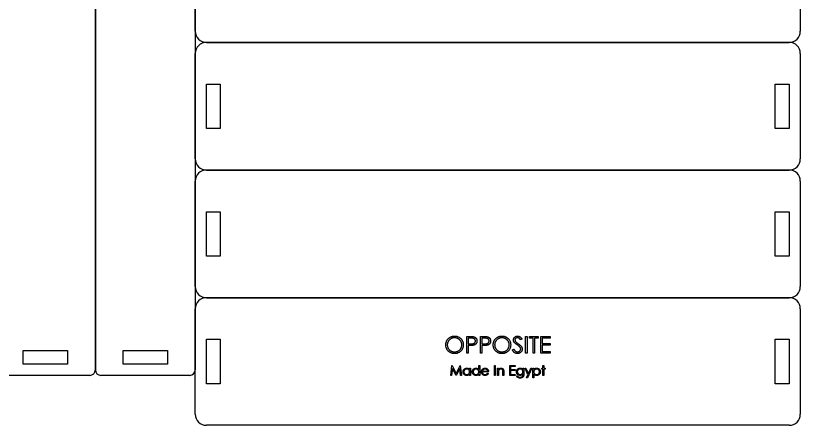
# Model space of a CAD drawing. Header units: millimetres. Extents: x 0 to 1198, y 2 to 800.
# Drawn here: x 1057 to 1198.4, y 4.2 to 78 of the extents above; entities that cross this region are included whole.
import ezdxf

# ---------------------------------------------------------------- set-up
doc = ezdxf.new("R2010")
doc.units = ezdxf.units.MM

# ---------------------------------------------------------------- blocks, each defined once
blk = doc.blocks.new('3- Hold Sides')
at = {"color": 179, "linetype": 'Continuous', "lineweight": 25}
for p, q in [((2, 23), (107, 23)), ((0, 2), (0, 21)), ((109, 21), (109, 2)), ((2, 15.5), (4.5, 15.5)), ((2, 7.5), (2, 15.5)), ((4.5, 15.5), (4.5, 7.5)), ((104.5, 15.5), (107, 15.5)), ((104.5, 7.5), (104.5, 15.5)), ((107, 15.5), (107, 7.5)), ((4.5, 7.5), (2, 7.5)), ((107, 7.5), (104.5, 7.5)), ((107, 0), (2, 0))]:
    blk.add_line(p, q, dxfattribs=at)
for centre, start, end in [((2, 21), 90, 180), ((107, 21), 0, 90), ((2, 2), 180, 270), ((107, 2), 270, 0)]:
    blk.add_arc(centre, 2, start, end, dxfattribs=at)
blk = doc.blocks.new('5- Up')
at = {"color": 179, "linetype": 'Continuous', "lineweight": 25}
for p, q in [((0, 1), (0, 17)), ((1, 18), (128, 18)), ((129, 17), (129, 1)), ((2, 13), (4.5, 13)), ((2, 5), (2, 13)), ((4.5, 13), (4.5, 5)), ((124.5, 13), (127, 13)), ((124.5, 5), (124.5, 13)), ((127, 13), (127, 5)), ((4.5, 5), (2, 5)), ((127, 5), (124.5, 5)), ((128, 0), (1, 0))]:
    blk.add_line(p, q, dxfattribs=at)
for centre, start, end in [((1, 17), 90, 180), ((128, 17), 0, 90), ((1, 1), 180, 270), ((128, 1), 270, 0)]:
    blk.add_arc(centre, 1, start, end, dxfattribs=at)
blk = doc.blocks.new('40- Side-53-2')
at = {"color": 179, "linetype": 'Continuous', "lineweight": 25}
for p, q in [((2, 23), (107, 23)), ((0, 2), (0, 21)), ((109, 21), (109, 2)), ((48.9, 16), (49.49, 16)), ((48.9, 13), (48.9, 16)), ((49.72, 15.69), (49.17, 15.69)), ((49.17, 15.69), (49.17, 14.69)), ((51.37, 16), (51.95, 16)), ((51.37, 13), (51.37, 16)), ((52.18, 15.69), (51.63, 15.69)), ((51.63, 15.69), (51.63, 14.69)), ((58.87, 15.57), (58.62, 15.38)), ((59.52, 16), (59.79, 16)), ((59.52, 13), (59.52, 16)), ((59.79, 16), (59.79, 13)), ((60.21, 16), (61.79, 16)), ((60.21, 15.69), (60.21, 16)), ((60.87, 15.69), (60.21, 15.69)), ((60.87, 13), (60.87, 15.69)), ((61.13, 15.69), (61.13, 13)), ((61.79, 15.69), (61.13, 15.69)), ((61.79, 16), (61.79, 15.69)), ((62.25, 16), (63.94, 16)), ((62.25, 13), (62.25, 16)), ((62.52, 15.69), (62.52, 14.77)), ((63.94, 15.69), (62.52, 15.69)), ((63.94, 16), (63.94, 15.69)), ((2, 15.5), (4.5, 15.5)), ((2, 7.5), (2, 15.5)), ((4.5, 15.5), (4.5, 7.5)), ((49.17, 14.69), (49.7, 14.69)), ((49.17, 14.38), (49.17, 13)), ((49.39, 14.38), (49.17, 14.38)), ((51.63, 14.69), (52.16, 14.69)), ((51.63, 14.38), (51.63, 13)), ((51.85, 14.38), (51.63, 14.38)), ((62.52, 14.77), (63.94, 14.77)), ((62.52, 14.46), (62.52, 13.31)), ((63.94, 14.46), (62.52, 14.46)), ((63.94, 14.77), (63.94, 14.46)), ((104.5, 15.5), (107, 15.5)), ((104.5, 7.5), (104.5, 15.5)), ((107, 15.5), (107, 7.5)), ((49.17, 13), (48.9, 13)), ((51.63, 13), (51.37, 13)), ((57.13, 13.58), (57.39, 13.73)), ((59.79, 13), (59.52, 13)), ((61.13, 13), (60.87, 13)), ((63.94, 13), (62.25, 13)), ((62.52, 13.31), (63.94, 13.31)), ((63.94, 13.31), (63.94, 13)), ((46.02, 9), (46.25, 10.75)), ((46.34, 10.26), (46.18, 9)), ((46.25, 10.75), (46.27, 10.75)), ((46.27, 10.75), (47, 9.31)), ((46.98, 9), (46.34, 10.26)), ((47, 9.31), (47.72, 10.75)), ((47.65, 10.26), (47.01, 9)), ((47.81, 9), (47.65, 10.26)), ((47.72, 10.75), (47.74, 10.75)), ((47.74, 10.75), (47.97, 9)), ((49.43, 10.28), (49.59, 10.28)), ((49.43, 10.04), (49.43, 10.28)), ((49.59, 10.28), (49.59, 9)), ((51.09, 10.79), (51.25, 10.79)), ((51.09, 10.03), (51.09, 10.79)), ((51.25, 10.79), (51.25, 9)), ((53.89, 10.75), (54.05, 10.75)), ((53.89, 9), (53.89, 10.75)), ((54.05, 10.75), (54.05, 9)), ((54.46, 10.28), (54.61, 10.28)), ((54.46, 9), (54.46, 10.28)), ((54.61, 10.28), (54.61, 10.05)), ((56.65, 10.75), (57.64, 10.75)), ((56.65, 9), (56.65, 10.75)), ((56.81, 10.57), (56.81, 10.03)), ((57.64, 10.57), (56.81, 10.57)), ((56.81, 10.03), (57.64, 10.03)), ((57.64, 10.75), (57.64, 10.57)), ((57.64, 10.03), (57.64, 9.85)), ((59.03, 10.28), (59.19, 10.28)), ((59.03, 10.06), (59.03, 10.28)), ((59.19, 10.28), (59.19, 9.26)), ((59.41, 10.28), (59.58, 10.28)), ((59.93, 9.11), (59.41, 10.28)), ((59.58, 10.28), (60.02, 9.3)), ((60.62, 10.28), (59.84, 8.53)), ((60.02, 9.3), (60.46, 10.28)), ((60.46, 10.28), (60.62, 10.28)), ((60.83, 10.28), (60.98, 10.28)), ((60.83, 8.53), (60.83, 10.28)), ((60.98, 10.28), (60.98, 10.04)), ((62.42, 10.12), (62.42, 10.28)), ((62.42, 10.28), (62.64, 10.28)), ((62.64, 10.12), (62.42, 10.12)), ((62.64, 10.79), (62.8, 10.79)), ((62.64, 10.28), (62.64, 10.79)), ((62.64, 9), (62.64, 10.12)), ((62.8, 10.79), (62.8, 10.28)), ((62.8, 10.28), (63.03, 10.28)), ((62.8, 10.12), (62.8, 9)), ((63.03, 10.12), (62.8, 10.12)), ((63.03, 10.28), (63.03, 10.12)), ((46.18, 9), (46.02, 9)), ((47.01, 9), (46.98, 9)), ((47.97, 9), (47.81, 9)), ((49.43, 9), (49.43, 9.22)), ((49.59, 9), (49.43, 9)), ((51.09, 9), (51.09, 9.22)), ((51.25, 9), (51.09, 9)), ((52.86, 9.61), (51.72, 9.61)), ((51.73, 9.76), (52.71, 9.76)), ((52.66, 9.4), (52.79, 9.33)), ((54.05, 9), (53.89, 9)), ((54.61, 9), (54.46, 9)), ((54.61, 9.46), (54.61, 9)), ((55.42, 9), (55.42, 9.6)), ((55.58, 9), (55.42, 9)), ((55.58, 9.65), (55.58, 9)), ((57.64, 9), (56.65, 9)), ((56.81, 9.85), (56.81, 9.18)), ((57.64, 9.85), (56.81, 9.85)), ((56.81, 9.18), (57.64, 9.18)), ((57.64, 9.18), (57.64, 9)), ((57.89, 8.91), (58.04, 8.91)), ((59.03, 9.18), (59.03, 9.25)), ((59.67, 8.53), (59.93, 9.11)), ((59.84, 8.53), (59.67, 8.53)), ((60.98, 8.53), (60.83, 8.53)), ((60.98, 9.23), (60.98, 8.53)), ((62.8, 9), (62.64, 9)), ((4.5, 7.5), (2, 7.5)), ((107, 7.5), (104.5, 7.5)), ((107, 0), (2, 0))]:
    blk.add_line(p, q, dxfattribs=at)
for centre, start, end in [((2, 21), 90, 180), ((107, 21), 0, 90), ((2, 2), 180, 270), ((107, 2), 270, 0)]:
    blk.add_arc(centre, 2, start, end, dxfattribs=at)
for points, knots in [([(45.13, 14.49), (45.14, 14.52), (45.14, 14.59), (45.15, 14.7), (45.16, 14.8), (45.19, 14.9), (45.22, 15), (45.25, 15.1), (45.29, 15.2), (45.34, 15.29), (45.4, 15.38), (45.46, 15.46), (45.52, 15.54), (45.59, 15.62), (45.66, 15.69), (45.74, 15.75), (45.82, 15.81), (45.91, 15.87), (46, 15.92), (46.1, 15.96), (46.19, 16), (46.29, 16.03), (46.39, 16.05), (46.49, 16.06), (46.59, 16.08), (46.66, 16.08), (46.69, 16.08)], [0, 0, 0, 0, 0.043209, 0.085873, 0.12812, 0.170152, 0.211918, 0.253753, 0.296006, 0.338443, 0.381015, 0.42282, 0.464089, 0.505126, 0.545975, 0.586985, 0.628339, 0.670084, 0.711992, 0.753039, 0.794049, 0.834886, 0.875498, 0.916547, 0.958004, 1, 1, 1, 1]), ([(46.71, 15.77), (46.68, 15.77), (46.62, 15.77), (46.54, 15.76), (46.45, 15.75), (46.37, 15.73), (46.29, 15.7), (46.21, 15.67), (46.13, 15.64), (46.06, 15.6), (45.98, 15.55), (45.91, 15.51), (45.84, 15.45), (45.78, 15.4), (45.72, 15.34), (45.67, 15.27), (45.62, 15.21), (45.58, 15.14), (45.54, 15.06), (45.5, 14.99), (45.47, 14.91), (45.45, 14.83), (45.43, 14.75), (45.41, 14.66), (45.4, 14.58), (45.4, 14.52), (45.4, 14.49)], [0, 0, 0, 0, 0.042023, 0.083645, 0.124984, 0.166247, 0.207702, 0.249631, 0.291742, 0.334743, 0.37746, 0.419556, 0.461044, 0.502096, 0.542891, 0.583801, 0.624864, 0.666225, 0.707399, 0.748557, 0.789655, 0.83074, 0.87207, 0.913993, 0.956498, 1, 1, 1, 1]), ([(46.69, 16.08), (46.75, 16.08), (46.86, 16.07), (47.02, 16.05), (47.17, 16.02), (47.32, 15.97), (47.46, 15.9), (47.59, 15.82), (47.71, 15.73), (47.83, 15.62), (47.94, 15.51), (48.03, 15.38), (48.11, 15.25), (48.18, 15.11), (48.23, 14.97), (48.26, 14.82), (48.28, 14.66), (48.29, 14.56), (48.29, 14.5)], [0, 0, 0, 0, 0.06657, 0.130749, 0.193413, 0.254989, 0.316114, 0.377262, 0.439401, 0.502971, 0.566525, 0.628231, 0.689091, 0.749345, 0.81017, 0.87161, 0.934869, 1, 1, 1, 1]), ([(48.02, 14.5), (48.02, 14.53), (48.02, 14.59), (48.01, 14.67), (48, 14.76), (47.98, 14.84), (47.95, 14.92), (47.92, 14.99), (47.89, 15.07), (47.85, 15.14), (47.8, 15.21), (47.75, 15.28), (47.7, 15.34), (47.64, 15.4), (47.58, 15.45), (47.51, 15.51), (47.44, 15.55), (47.37, 15.6), (47.29, 15.64), (47.21, 15.67), (47.13, 15.7), (47.05, 15.73), (46.96, 15.75), (46.88, 15.76), (46.79, 15.77), (46.73, 15.77), (46.71, 15.77)], [0, 0, 0, 0, 0.042915, 0.08513, 0.126473, 0.167453, 0.207976, 0.248249, 0.28875, 0.32967, 0.370537, 0.411129, 0.451819, 0.492406, 0.533486, 0.575263, 0.617441, 0.660672, 0.70394, 0.746868, 0.789079, 0.831104, 0.873238, 0.915166, 0.957381, 1, 1, 1, 1]), ([(49.49, 16), (49.53, 16), (49.61, 16), (49.72, 16), (49.82, 15.99), (49.91, 15.99), (49.99, 15.98), (50.06, 15.98), (50.12, 15.97), (50.16, 15.96), (50.18, 15.95)], [0, 0, 0, 0, 0.176956, 0.339055, 0.486318, 0.618781, 0.735619, 0.838742, 0.926457, 1, 1, 1, 1]), ([(50.48, 15.19), (50.48, 15.22), (50.48, 15.27), (50.46, 15.34), (50.43, 15.4), (50.4, 15.47), (50.35, 15.52), (50.3, 15.57), (50.24, 15.61), (50.18, 15.64), (50.13, 15.65), (50.09, 15.66), (50.04, 15.67), (49.99, 15.68), (49.93, 15.69), (49.87, 15.69), (49.8, 15.69), (49.75, 15.69), (49.72, 15.69)], [0, 0, 0, 0, 0.070044, 0.139238, 0.208197, 0.279173, 0.349987, 0.418354, 0.48761, 0.557411, 0.59533, 0.637964, 0.685913, 0.738185, 0.796103, 0.858517, 0.926658, 1, 1, 1, 1]), ([(50.18, 15.95), (50.2, 15.95), (50.24, 15.94), (50.3, 15.92), (50.35, 15.89), (50.41, 15.86), (50.46, 15.82), (50.5, 15.78), (50.55, 15.74), (50.59, 15.69), (50.63, 15.64), (50.66, 15.59), (50.69, 15.53), (50.71, 15.47), (50.73, 15.41), (50.74, 15.34), (50.75, 15.27), (50.75, 15.22), (50.75, 15.2)], [0, 0, 0, 0, 0.062481, 0.12349, 0.183411, 0.243153, 0.302127, 0.36171, 0.421842, 0.482932, 0.544552, 0.605681, 0.66768, 0.729984, 0.794551, 0.860346, 0.928907, 1, 1, 1, 1]), ([(51.95, 16), (51.99, 16), (52.07, 16), (52.18, 16), (52.28, 15.99), (52.37, 15.99), (52.45, 15.98), (52.52, 15.98), (52.58, 15.97), (52.62, 15.96), (52.64, 15.95)], [0, 0, 0, 0, 0.176956, 0.339055, 0.486318, 0.618781, 0.735619, 0.838742, 0.926457, 1, 1, 1, 1]), ([(52.94, 15.19), (52.94, 15.22), (52.94, 15.27), (52.92, 15.34), (52.9, 15.4), (52.86, 15.47), (52.81, 15.52), (52.76, 15.57), (52.7, 15.61), (52.65, 15.64), (52.6, 15.65), (52.55, 15.66), (52.51, 15.67), (52.45, 15.68), (52.39, 15.69), (52.33, 15.69), (52.26, 15.69), (52.21, 15.69), (52.18, 15.69)], [0, 0, 0, 0, 0.070044, 0.139238, 0.208197, 0.279173, 0.349987, 0.418354, 0.48761, 0.557411, 0.59533, 0.637964, 0.685913, 0.738185, 0.796103, 0.858517, 0.926658, 1, 1, 1, 1]), ([(52.64, 15.95), (52.66, 15.95), (52.7, 15.94), (52.76, 15.92), (52.81, 15.89), (52.87, 15.86), (52.92, 15.82), (52.97, 15.78), (53.01, 15.74), (53.05, 15.69), (53.09, 15.64), (53.12, 15.59), (53.15, 15.53), (53.17, 15.47), (53.19, 15.41), (53.2, 15.34), (53.21, 15.27), (53.21, 15.22), (53.21, 15.2)], [0, 0, 0, 0, 0.062481, 0.12349, 0.183411, 0.243153, 0.302127, 0.36171, 0.421842, 0.482932, 0.544552, 0.605681, 0.66768, 0.729984, 0.794551, 0.860346, 0.928907, 1, 1, 1, 1]), ([(53.67, 14.49), (53.67, 14.52), (53.67, 14.59), (53.69, 14.7), (53.7, 14.8), (53.72, 14.9), (53.75, 15), (53.79, 15.1), (53.83, 15.2), (53.88, 15.29), (53.93, 15.38), (53.99, 15.46), (54.06, 15.54), (54.13, 15.62), (54.2, 15.69), (54.28, 15.75), (54.36, 15.81), (54.45, 15.87), (54.54, 15.92), (54.63, 15.96), (54.73, 16), (54.83, 16.03), (54.92, 16.05), (55.02, 16.06), (55.13, 16.08), (55.2, 16.08), (55.23, 16.08)], [0, 0, 0, 0, 0.043209, 0.085873, 0.12812, 0.170152, 0.211918, 0.253753, 0.296006, 0.338443, 0.381015, 0.42282, 0.464089, 0.505126, 0.545975, 0.586985, 0.628339, 0.670084, 0.711992, 0.753039, 0.794049, 0.834886, 0.875498, 0.916547, 0.958004, 1, 1, 1, 1]), ([(55.24, 15.77), (55.22, 15.77), (55.16, 15.77), (55.07, 15.76), (54.99, 15.75), (54.91, 15.73), (54.83, 15.7), (54.75, 15.67), (54.67, 15.64), (54.59, 15.6), (54.52, 15.55), (54.45, 15.51), (54.38, 15.45), (54.32, 15.4), (54.26, 15.34), (54.21, 15.27), (54.16, 15.21), (54.11, 15.14), (54.07, 15.06), (54.04, 14.99), (54.01, 14.91), (53.98, 14.83), (53.97, 14.75), (53.95, 14.66), (53.94, 14.58), (53.94, 14.52), (53.94, 14.49)], [0, 0, 0, 0, 0.042023, 0.083645, 0.124984, 0.166247, 0.207702, 0.249631, 0.291742, 0.334743, 0.37746, 0.419556, 0.461044, 0.502096, 0.542891, 0.583801, 0.624864, 0.666225, 0.707399, 0.748557, 0.789655, 0.83074, 0.87207, 0.913993, 0.956498, 1, 1, 1, 1]), ([(55.23, 16.08), (55.29, 16.08), (55.4, 16.07), (55.56, 16.05), (55.71, 16.02), (55.86, 15.97), (56, 15.9), (56.13, 15.82), (56.25, 15.73), (56.37, 15.62), (56.48, 15.51), (56.57, 15.38), (56.65, 15.25), (56.71, 15.11), (56.77, 14.97), (56.8, 14.82), (56.82, 14.66), (56.83, 14.56), (56.83, 14.5)], [0, 0, 0, 0, 0.06657, 0.130749, 0.193413, 0.254989, 0.316114, 0.377262, 0.439401, 0.502971, 0.566525, 0.628231, 0.689091, 0.749345, 0.81017, 0.87161, 0.934869, 1, 1, 1, 1]), ([(56.56, 14.5), (56.56, 14.53), (56.56, 14.59), (56.55, 14.67), (56.53, 14.76), (56.52, 14.84), (56.49, 14.92), (56.46, 14.99), (56.43, 15.07), (56.39, 15.14), (56.34, 15.21), (56.29, 15.28), (56.24, 15.34), (56.18, 15.4), (56.12, 15.45), (56.05, 15.51), (55.98, 15.55), (55.9, 15.6), (55.83, 15.64), (55.75, 15.67), (55.67, 15.7), (55.58, 15.73), (55.5, 15.75), (55.42, 15.76), (55.33, 15.77), (55.27, 15.77), (55.24, 15.77)], [0, 0, 0, 0, 0.042915, 0.08513, 0.126473, 0.167453, 0.207976, 0.248249, 0.28875, 0.32967, 0.370537, 0.411129, 0.451819, 0.492406, 0.533486, 0.575263, 0.617441, 0.660672, 0.70394, 0.746868, 0.789079, 0.831104, 0.873238, 0.915166, 0.957381, 1, 1, 1, 1]), ([(57.33, 15.38), (57.33, 15.41), (57.33, 15.47), (57.35, 15.56), (57.38, 15.65), (57.42, 15.73), (57.47, 15.81), (57.54, 15.88), (57.61, 15.94), (57.69, 15.99), (57.78, 16.03), (57.87, 16.06), (57.97, 16.07), (58.03, 16.08), (58.07, 16.08)], [0, 0, 0, 0, 0.0837854, 0.1657799, 0.24628, 0.3274609, 0.408797, 0.4897152, 0.571376, 0.6555233, 0.7410195, 0.8265468, 0.9119889, 1, 1, 1, 1]), ([(58.04, 15.77), (58.01, 15.77), (57.95, 15.77), (57.86, 15.74), (57.78, 15.71), (57.72, 15.66), (57.66, 15.6), (57.62, 15.54), (57.6, 15.47), (57.6, 15.42), (57.6, 15.39)], [0, 0, 0, 0, 0.143073, 0.275903, 0.402371, 0.528414, 0.650356, 0.765895, 0.880774, 1, 1, 1, 1]), ([(58.62, 15.38), (58.61, 15.4), (58.58, 15.44), (58.54, 15.49), (58.5, 15.54), (58.46, 15.58), (58.42, 15.61), (58.38, 15.65), (58.35, 15.67), (58.3, 15.7), (58.25, 15.73), (58.18, 15.75), (58.11, 15.77), (58.06, 15.77), (58.04, 15.77)], [0, 0, 0, 0, 0.098469, 0.189629, 0.274184, 0.352183, 0.423199, 0.488551, 0.548473, 0.60144, 0.701198, 0.799592, 0.898545, 1, 1, 1, 1]), ([(58.07, 16.08), (58.1, 16.08), (58.17, 16.07), (58.28, 16.05), (58.37, 16.02), (58.45, 15.98), (58.52, 15.94), (58.57, 15.9), (58.61, 15.86), (58.66, 15.81), (58.71, 15.76), (58.76, 15.7), (58.82, 15.64), (58.85, 15.59), (58.87, 15.57)], [0, 0, 0, 0, 0.107233, 0.213252, 0.31883, 0.426794, 0.483646, 0.543604, 0.608308, 0.677127, 0.750686, 0.828713, 0.91219, 1, 1, 1, 1]), ([(46.72, 12.92), (46.66, 12.92), (46.55, 12.93), (46.4, 12.95), (46.25, 12.98), (46.1, 13.03), (45.96, 13.1), (45.83, 13.18), (45.71, 13.27), (45.59, 13.38), (45.48, 13.49), (45.39, 13.62), (45.31, 13.75), (45.25, 13.88), (45.2, 14.03), (45.16, 14.17), (45.14, 14.33), (45.14, 14.43), (45.13, 14.49)], [0, 0, 0, 0, 0.065819, 0.129747, 0.192072, 0.253459, 0.31457, 0.37628, 0.439026, 0.503267, 0.567493, 0.629705, 0.691, 0.751452, 0.812004, 0.87315, 0.935635, 1, 1, 1, 1]), ([(45.4, 14.49), (45.4, 14.44), (45.41, 14.36), (45.43, 14.23), (45.45, 14.11), (45.5, 14), (45.55, 13.89), (45.62, 13.79), (45.7, 13.69), (45.78, 13.59), (45.88, 13.51), (45.98, 13.43), (46.09, 13.37), (46.21, 13.32), (46.32, 13.28), (46.45, 13.25), (46.57, 13.23), (46.66, 13.23), (46.71, 13.23)], [0, 0, 0, 0, 0.064504, 0.126899, 0.187747, 0.24815, 0.308586, 0.369583, 0.431827, 0.49618, 0.560668, 0.623504, 0.68526, 0.746537, 0.808327, 0.870486, 0.934317, 1, 1, 1, 1]), ([(46.71, 13.23), (46.74, 13.23), (46.79, 13.23), (46.88, 13.24), (46.97, 13.25), (47.05, 13.27), (47.13, 13.3), (47.22, 13.32), (47.29, 13.36), (47.37, 13.4), (47.45, 13.44), (47.52, 13.49), (47.58, 13.54), (47.64, 13.6), (47.7, 13.65), (47.76, 13.72), (47.8, 13.78), (47.85, 13.86), (47.89, 13.93), (47.92, 14), (47.95, 14.08), (47.98, 14.16), (48, 14.24), (48.01, 14.33), (48.02, 14.41), (48.02, 14.47), (48.02, 14.5)], [0, 0, 0, 0, 0.043633, 0.086538, 0.129177, 0.171436, 0.213416, 0.255266, 0.297369, 0.339941, 0.382347, 0.423953, 0.464871, 0.505572, 0.546003, 0.586568, 0.627065, 0.668271, 0.709549, 0.750428, 0.791096, 0.832027, 0.873136, 0.914611, 0.956956, 1, 1, 1, 1]), ([(48.29, 14.5), (48.29, 14.45), (48.28, 14.34), (48.26, 14.18), (48.23, 14.03), (48.18, 13.89), (48.11, 13.75), (48.03, 13.62), (47.94, 13.5), (47.83, 13.38), (47.72, 13.27), (47.59, 13.18), (47.46, 13.1), (47.32, 13.04), (47.18, 12.98), (47.03, 12.95), (46.88, 12.93), (46.77, 12.92), (46.72, 12.92)], [0, 0, 0, 0, 0.065227, 0.128569, 0.19032, 0.251378, 0.312388, 0.373789, 0.436431, 0.500567, 0.564687, 0.627136, 0.688455, 0.749246, 0.810155, 0.871671, 0.934773, 1, 1, 1, 1]), ([(50.15, 14.43), (50.13, 14.43), (50.09, 14.42), (50.02, 14.41), (49.94, 14.4), (49.85, 14.4), (49.75, 14.39), (49.64, 14.39), (49.52, 14.38), (49.43, 14.38), (49.39, 14.38)], [0, 0, 0, 0, 0.0751731, 0.1647463, 0.2680169, 0.3859119, 0.5177895, 0.663691, 0.8244132, 1, 1, 1, 1]), ([(49.7, 14.69), (49.72, 14.69), (49.77, 14.69), (49.84, 14.69), (49.91, 14.69), (49.97, 14.7), (50.03, 14.71), (50.08, 14.72), (50.12, 14.73), (50.18, 14.74), (50.23, 14.77), (50.3, 14.81), (50.35, 14.86), (50.4, 14.92), (50.43, 14.98), (50.46, 15.05), (50.48, 15.12), (50.48, 15.17), (50.48, 15.19)], [0, 0, 0, 0, 0.072538, 0.140034, 0.202496, 0.260575, 0.313228, 0.361583, 0.404878, 0.444127, 0.5164, 0.586507, 0.655085, 0.724384, 0.793974, 0.861638, 0.930111, 1, 1, 1, 1]), ([(50.75, 15.2), (50.75, 15.17), (50.75, 15.12), (50.74, 15.05), (50.73, 14.98), (50.71, 14.92), (50.69, 14.86), (50.66, 14.8), (50.63, 14.75), (50.59, 14.7), (50.55, 14.65), (50.5, 14.61), (50.45, 14.57), (50.4, 14.53), (50.34, 14.5), (50.28, 14.47), (50.22, 14.45), (50.17, 14.44), (50.15, 14.43)], [0, 0, 0, 0, 0.070119, 0.137192, 0.202016, 0.264631, 0.326117, 0.38601, 0.445812, 0.505298, 0.564633, 0.624283, 0.683902, 0.743953, 0.805388, 0.868388, 0.933084, 1, 1, 1, 1]), ([(52.61, 14.43), (52.59, 14.43), (52.55, 14.42), (52.49, 14.41), (52.41, 14.4), (52.32, 14.4), (52.22, 14.39), (52.1, 14.39), (51.98, 14.38), (51.89, 14.38), (51.85, 14.38)], [0, 0, 0, 0, 0.075173, 0.164746, 0.268017, 0.385912, 0.517789, 0.663691, 0.824413, 1, 1, 1, 1]), ([(52.16, 14.69), (52.19, 14.69), (52.24, 14.69), (52.31, 14.69), (52.37, 14.69), (52.43, 14.7), (52.49, 14.71), (52.54, 14.72), (52.58, 14.73), (52.64, 14.74), (52.7, 14.77), (52.76, 14.81), (52.81, 14.86), (52.86, 14.92), (52.9, 14.98), (52.92, 15.05), (52.94, 15.12), (52.94, 15.17), (52.94, 15.19)], [0, 0, 0, 0, 0.072538, 0.140034, 0.202496, 0.260575, 0.313228, 0.361583, 0.404878, 0.444127, 0.5164, 0.586507, 0.655085, 0.724384, 0.793974, 0.861638, 0.930111, 1, 1, 1, 1]), ([(53.21, 15.2), (53.21, 15.17), (53.21, 15.12), (53.2, 15.05), (53.19, 14.98), (53.17, 14.92), (53.15, 14.86), (53.12, 14.8), (53.09, 14.75), (53.05, 14.7), (53.01, 14.65), (52.97, 14.61), (52.92, 14.57), (52.86, 14.53), (52.81, 14.5), (52.74, 14.47), (52.68, 14.45), (52.64, 14.44), (52.61, 14.43)], [0, 0, 0, 0, 0.070119, 0.137192, 0.202016, 0.264631, 0.326117, 0.38601, 0.445812, 0.505298, 0.564633, 0.624283, 0.683902, 0.743953, 0.805388, 0.868388, 0.933084, 1, 1, 1, 1]), ([(55.25, 12.92), (55.2, 12.92), (55.09, 12.93), (54.94, 12.95), (54.78, 12.98), (54.64, 13.03), (54.5, 13.1), (54.37, 13.18), (54.25, 13.27), (54.13, 13.38), (54.02, 13.49), (53.93, 13.62), (53.85, 13.75), (53.79, 13.88), (53.73, 14.03), (53.7, 14.17), (53.68, 14.33), (53.67, 14.43), (53.67, 14.49)], [0, 0, 0, 0, 0.065819, 0.129747, 0.192072, 0.253459, 0.31457, 0.37628, 0.439026, 0.503267, 0.567493, 0.629705, 0.691, 0.751452, 0.812004, 0.87315, 0.935635, 1, 1, 1, 1]), ([(53.94, 14.49), (53.94, 14.44), (53.95, 14.36), (53.96, 14.23), (53.99, 14.11), (54.04, 14), (54.09, 13.89), (54.16, 13.79), (54.23, 13.69), (54.32, 13.59), (54.42, 13.51), (54.52, 13.43), (54.63, 13.37), (54.74, 13.32), (54.86, 13.28), (54.99, 13.25), (55.11, 13.23), (55.2, 13.23), (55.24, 13.23)], [0, 0, 0, 0, 0.064504, 0.126899, 0.187747, 0.24815, 0.308586, 0.369583, 0.431827, 0.49618, 0.560668, 0.623504, 0.68526, 0.746537, 0.808327, 0.870486, 0.934317, 1, 1, 1, 1]), ([(55.24, 13.23), (55.27, 13.23), (55.33, 13.23), (55.42, 13.24), (55.51, 13.25), (55.59, 13.27), (55.67, 13.3), (55.75, 13.32), (55.83, 13.36), (55.91, 13.4), (55.98, 13.44), (56.05, 13.49), (56.12, 13.54), (56.18, 13.6), (56.24, 13.65), (56.29, 13.72), (56.34, 13.78), (56.39, 13.86), (56.43, 13.93), (56.46, 14), (56.49, 14.08), (56.52, 14.16), (56.53, 14.24), (56.55, 14.33), (56.56, 14.41), (56.56, 14.47), (56.56, 14.5)], [0, 0, 0, 0, 0.043633, 0.086538, 0.129177, 0.171436, 0.213416, 0.255266, 0.297369, 0.339941, 0.382347, 0.423953, 0.464871, 0.505572, 0.546003, 0.586568, 0.627065, 0.668271, 0.709549, 0.750428, 0.791096, 0.832027, 0.873136, 0.914611, 0.956956, 1, 1, 1, 1]), ([(56.83, 14.5), (56.83, 14.45), (56.82, 14.34), (56.8, 14.18), (56.77, 14.03), (56.72, 13.89), (56.65, 13.75), (56.57, 13.62), (56.48, 13.5), (56.37, 13.38), (56.26, 13.27), (56.13, 13.18), (56, 13.1), (55.86, 13.04), (55.72, 12.98), (55.57, 12.95), (55.41, 12.93), (55.31, 12.92), (55.25, 12.92)], [0, 0, 0, 0, 0.065227, 0.128569, 0.19032, 0.251378, 0.312388, 0.373789, 0.436431, 0.500567, 0.564687, 0.627136, 0.688455, 0.749246, 0.810155, 0.871671, 0.934773, 1, 1, 1, 1]), ([(57.49, 14.92), (57.48, 14.94), (57.46, 14.97), (57.42, 15.03), (57.39, 15.08), (57.37, 15.14), (57.35, 15.2), (57.34, 15.26), (57.33, 15.32), (57.33, 15.36), (57.33, 15.38)], [0, 0, 0, 0, 0.133507, 0.262559, 0.388264, 0.512667, 0.633722, 0.755394, 0.877553, 1, 1, 1, 1]), ([(57.99, 14.51), (57.95, 14.53), (57.89, 14.58), (57.81, 14.64), (57.73, 14.7), (57.67, 14.75), (57.61, 14.8), (57.56, 14.84), (57.53, 14.88), (57.5, 14.91), (57.49, 14.92)], [0, 0, 0, 0, 0.181535, 0.347082, 0.495568, 0.628357, 0.74552, 0.845831, 0.930782, 1, 1, 1, 1]), ([(57.6, 15.39), (57.6, 15.37), (57.6, 15.34), (57.61, 15.29), (57.62, 15.25), (57.64, 15.2), (57.66, 15.15), (57.7, 15.1), (57.74, 15.05), (57.78, 15.02), (57.79, 15)], [0, 0, 0, 0, 0.107285, 0.214746, 0.322939, 0.434116, 0.553412, 0.686073, 0.834256, 1, 1, 1, 1]), ([(57.79, 15), (57.8, 15), (57.82, 14.98), (57.84, 14.96), (57.88, 14.93), (57.93, 14.9), (57.98, 14.86), (58.05, 14.81), (58.12, 14.76), (58.17, 14.72), (58.2, 14.7)], [0, 0, 0, 0, 0.052594, 0.124952, 0.218094, 0.333502, 0.468789, 0.624938, 0.801683, 1, 1, 1, 1]), ([(58.53, 14.03), (58.51, 14.05), (58.49, 14.09), (58.44, 14.14), (58.38, 14.2), (58.32, 14.26), (58.24, 14.32), (58.17, 14.38), (58.08, 14.45), (58.02, 14.49), (57.99, 14.51)], [0, 0, 0, 0, 0.090279, 0.18953, 0.299198, 0.418926, 0.548376, 0.688136, 0.839084, 1, 1, 1, 1]), ([(58.2, 14.7), (58.23, 14.68), (58.29, 14.63), (58.38, 14.56), (58.46, 14.5), (58.54, 14.43), (58.6, 14.37), (58.66, 14.31), (58.71, 14.25), (58.77, 14.17), (58.82, 14.08), (58.87, 13.96), (58.9, 13.85), (58.9, 13.77), (58.9, 13.73)], [0, 0, 0, 0, 0.096972, 0.187773, 0.272396, 0.351321, 0.424335, 0.491909, 0.554233, 0.611268, 0.716348, 0.81454, 0.908495, 1, 1, 1, 1]), ([(58.05, 12.92), (58.02, 12.92), (57.98, 12.92), (57.91, 12.93), (57.85, 12.94), (57.78, 12.96), (57.72, 12.98), (57.66, 13.01), (57.6, 13.04), (57.55, 13.07), (57.49, 13.11), (57.44, 13.16), (57.38, 13.22), (57.33, 13.28), (57.28, 13.34), (57.23, 13.42), (57.18, 13.49), (57.15, 13.55), (57.13, 13.58)], [0, 0, 0, 0, 0.057208, 0.113696, 0.169178, 0.224159, 0.27872, 0.333794, 0.389241, 0.445822, 0.503704, 0.564294, 0.627975, 0.695038, 0.765373, 0.839611, 0.917538, 1, 1, 1, 1]), ([(57.39, 13.73), (57.41, 13.69), (57.46, 13.62), (57.53, 13.51), (57.61, 13.43), (57.69, 13.36), (57.78, 13.3), (57.86, 13.26), (57.95, 13.24), (58.02, 13.23), (58.05, 13.23)], [0, 0, 0, 0, 0.159004, 0.304646, 0.438547, 0.562322, 0.677433, 0.786897, 0.893611, 1, 1, 1, 1]), ([(58.05, 13.23), (58.07, 13.23), (58.13, 13.23), (58.2, 13.25), (58.28, 13.27), (58.35, 13.3), (58.41, 13.34), (58.47, 13.38), (58.52, 13.43), (58.56, 13.49), (58.59, 13.55), (58.62, 13.61), (58.63, 13.67), (58.63, 13.72), (58.63, 13.74)], [0, 0, 0, 0, 0.091264, 0.18093, 0.270088, 0.360156, 0.448343, 0.532666, 0.613834, 0.693982, 0.772716, 0.849335, 0.923967, 1, 1, 1, 1]), ([(58.9, 13.73), (58.9, 13.71), (58.9, 13.65), (58.89, 13.58), (58.87, 13.5), (58.84, 13.43), (58.81, 13.36), (58.76, 13.29), (58.71, 13.22), (58.65, 13.16), (58.59, 13.11), (58.52, 13.06), (58.45, 13.02), (58.38, 12.98), (58.3, 12.96), (58.22, 12.94), (58.13, 12.92), (58.08, 12.92), (58.05, 12.92)], [0, 0, 0, 0, 0.061484, 0.121775, 0.18092, 0.240256, 0.300114, 0.361146, 0.423501, 0.488669, 0.553954, 0.617581, 0.680238, 0.742187, 0.804663, 0.868259, 0.93302, 1, 1, 1, 1]), ([(58.63, 13.74), (58.63, 13.76), (58.63, 13.81), (58.61, 13.89), (58.57, 13.96), (58.54, 14.01), (58.53, 14.03)], [0, 0, 0, 0, 0.234723, 0.477158, 0.728556, 1, 1, 1, 1]), ([(48.24, 9.64), (48.24, 9.67), (48.24, 9.71), (48.25, 9.77), (48.27, 9.84), (48.29, 9.9), (48.32, 9.95), (48.35, 10.01), (48.39, 10.06), (48.44, 10.11), (48.49, 10.15), (48.54, 10.19), (48.6, 10.23), (48.65, 10.25), (48.72, 10.28), (48.78, 10.29), (48.84, 10.3), (48.89, 10.3), (48.91, 10.3)], [0, 0, 0, 0, 0.063775, 0.126079, 0.186904, 0.247574, 0.308003, 0.369132, 0.432033, 0.496791, 0.561611, 0.624914, 0.686726, 0.748079, 0.809582, 0.871631, 0.934886, 1, 1, 1, 1]), ([(48.91, 10.14), (48.89, 10.14), (48.85, 10.14), (48.78, 10.13), (48.72, 10.11), (48.66, 10.08), (48.6, 10.04), (48.55, 10), (48.5, 9.95), (48.47, 9.89), (48.44, 9.83), (48.41, 9.77), (48.4, 9.71), (48.4, 9.66), (48.4, 9.64)], [0, 0, 0, 0, 0.085921, 0.169593, 0.252476, 0.336244, 0.419505, 0.502036, 0.584775, 0.669846, 0.754185, 0.836658, 0.91801, 1, 1, 1, 1]), ([(48.91, 10.3), (48.94, 10.3), (48.99, 10.3), (49.06, 10.29), (49.14, 10.27), (49.2, 10.24), (49.27, 10.2), (49.33, 10.16), (49.38, 10.11), (49.41, 10.06), (49.43, 10.04)], [0, 0, 0, 0, 0.129862, 0.254654, 0.376015, 0.495255, 0.614798, 0.738106, 0.865196, 1, 1, 1, 1]), ([(49.43, 9.64), (49.43, 9.65), (49.43, 9.69), (49.42, 9.74), (49.41, 9.79), (49.39, 9.84), (49.37, 9.88), (49.35, 9.92), (49.32, 9.96), (49.28, 10), (49.24, 10.03), (49.2, 10.06), (49.16, 10.09), (49.11, 10.11), (49.07, 10.12), (49.02, 10.14), (48.97, 10.14), (48.93, 10.14), (48.91, 10.14)], [0, 0, 0, 0, 0.065634, 0.129188, 0.191219, 0.251913, 0.312507, 0.373494, 0.435152, 0.498741, 0.562095, 0.624187, 0.685476, 0.746097, 0.807612, 0.869967, 0.933951, 1, 1, 1, 1]), ([(49.9, 9.64), (49.9, 9.67), (49.9, 9.71), (49.91, 9.77), (49.93, 9.84), (49.95, 9.9), (49.98, 9.95), (50.01, 10.01), (50.05, 10.06), (50.1, 10.11), (50.15, 10.15), (50.2, 10.19), (50.26, 10.23), (50.31, 10.25), (50.38, 10.28), (50.44, 10.29), (50.5, 10.3), (50.55, 10.3), (50.57, 10.3)], [0, 0, 0, 0, 0.063775, 0.126079, 0.186904, 0.247574, 0.308003, 0.369132, 0.432033, 0.496791, 0.561611, 0.624914, 0.686726, 0.748079, 0.809582, 0.871631, 0.934886, 1, 1, 1, 1]), ([(50.57, 10.14), (50.55, 10.14), (50.51, 10.14), (50.44, 10.13), (50.38, 10.11), (50.32, 10.08), (50.26, 10.04), (50.21, 10), (50.16, 9.95), (50.13, 9.89), (50.1, 9.83), (50.07, 9.77), (50.06, 9.71), (50.06, 9.66), (50.06, 9.64)], [0, 0, 0, 0, 0.085921, 0.169593, 0.252476, 0.336244, 0.419505, 0.502036, 0.584775, 0.669846, 0.754185, 0.836658, 0.91801, 1, 1, 1, 1]), ([(50.57, 10.3), (50.6, 10.3), (50.65, 10.3), (50.72, 10.29), (50.8, 10.26), (50.86, 10.23), (50.93, 10.2), (50.99, 10.15), (51.04, 10.09), (51.07, 10.05), (51.09, 10.03)], [0, 0, 0, 0, 0.128884, 0.252985, 0.37421, 0.494102, 0.614753, 0.738511, 0.866243, 1, 1, 1, 1]), ([(51.09, 9.64), (51.09, 9.65), (51.09, 9.69), (51.08, 9.74), (51.07, 9.79), (51.05, 9.84), (51.03, 9.88), (51.01, 9.92), (50.98, 9.96), (50.94, 10), (50.9, 10.03), (50.86, 10.06), (50.82, 10.09), (50.78, 10.11), (50.73, 10.12), (50.68, 10.14), (50.63, 10.14), (50.59, 10.14), (50.57, 10.14)], [0, 0, 0, 0, 0.065634, 0.129188, 0.191219, 0.251913, 0.312507, 0.373494, 0.435152, 0.498741, 0.562095, 0.624187, 0.685476, 0.746097, 0.807612, 0.869967, 0.933951, 1, 1, 1, 1]), ([(51.56, 9.64), (51.56, 9.66), (51.56, 9.69), (51.57, 9.75), (51.58, 9.81), (51.6, 9.86), (51.62, 9.92), (51.64, 9.97), (51.67, 10.02), (51.7, 10.05), (51.71, 10.06)], [0, 0, 0, 0, 0.128045, 0.253768, 0.377428, 0.500551, 0.623296, 0.746578, 0.872348, 1, 1, 1, 1]), ([(51.71, 10.06), (51.72, 10.08), (51.76, 10.12), (51.81, 10.17), (51.87, 10.21), (51.93, 10.24), (51.99, 10.27), (52.06, 10.29), (52.13, 10.3), (52.18, 10.3), (52.21, 10.3)], [0, 0, 0, 0, 0.128835, 0.253589, 0.374643, 0.49534, 0.616325, 0.739759, 0.866842, 1, 1, 1, 1]), ([(51.89, 10.02), (51.88, 10.02), (51.86, 10), (51.84, 9.98), (51.82, 9.95), (51.8, 9.92), (51.78, 9.88), (51.76, 9.84), (51.75, 9.8), (51.74, 9.78), (51.73, 9.76)], [0, 0, 0, 0, 0.109984, 0.22258, 0.3385, 0.458709, 0.585535, 0.717518, 0.854667, 1, 1, 1, 1]), ([(52.22, 10.14), (52.2, 10.14), (52.17, 10.14), (52.12, 10.14), (52.08, 10.13), (52.04, 10.12), (52, 10.1), (51.96, 10.08), (51.92, 10.05), (51.9, 10.03), (51.89, 10.02)], [0, 0, 0, 0, 0.131092, 0.259141, 0.384162, 0.505992, 0.629098, 0.750669, 0.874039, 1, 1, 1, 1]), ([(52.21, 10.3), (52.23, 10.3), (52.29, 10.3), (52.36, 10.29), (52.43, 10.27), (52.5, 10.24), (52.56, 10.2), (52.62, 10.16), (52.67, 10.11), (52.71, 10.07), (52.72, 10.05)], [0, 0, 0, 0, 0.13204, 0.259033, 0.38188, 0.502258, 0.622752, 0.744743, 0.870109, 1, 1, 1, 1]), ([(52.71, 9.76), (52.7, 9.78), (52.69, 9.82), (52.67, 9.88), (52.64, 9.93), (52.61, 9.97), (52.57, 10.01), (52.53, 10.04), (52.49, 10.07), (52.44, 10.1), (52.39, 10.12), (52.33, 10.13), (52.27, 10.14), (52.24, 10.14), (52.22, 10.14)], [0, 0, 0, 0, 0.09624, 0.185231, 0.267501, 0.3444, 0.419595, 0.496891, 0.576638, 0.660268, 0.745387, 0.83004, 0.914474, 1, 1, 1, 1]), ([(52.72, 10.05), (52.73, 10.03), (52.76, 10), (52.78, 9.96), (52.81, 9.9), (52.83, 9.85), (52.84, 9.79), (52.85, 9.73), (52.86, 9.67), (52.86, 9.63), (52.86, 9.61)], [0, 0, 0, 0, 0.1185218, 0.2362548, 0.3561744, 0.4772497, 0.6015399, 0.7296184, 0.8621583, 1, 1, 1, 1]), ([(54.61, 10.05), (54.63, 10.07), (54.66, 10.11), (54.72, 10.16), (54.77, 10.21), (54.83, 10.24), (54.9, 10.27), (54.96, 10.29), (55.03, 10.3), (55.08, 10.3), (55.1, 10.3)], [0, 0, 0, 0, 0.140976, 0.273569, 0.398988, 0.51993, 0.63811, 0.756589, 0.87686, 1, 1, 1, 1]), ([(55.07, 10.14), (55.06, 10.14), (55.03, 10.14), (55, 10.14), (54.96, 10.13), (54.93, 10.12), (54.89, 10.11), (54.86, 10.09), (54.83, 10.07), (54.8, 10.05), (54.77, 10.02), (54.74, 10), (54.72, 9.97), (54.7, 9.94), (54.68, 9.91), (54.66, 9.87), (54.65, 9.84), (54.64, 9.82), (54.64, 9.81)], [0, 0, 0, 0, 0.063986, 0.126627, 0.188984, 0.25023, 0.312351, 0.374574, 0.438148, 0.50292, 0.567974, 0.630771, 0.692935, 0.754398, 0.815218, 0.876117, 0.938015, 1, 1, 1, 1]), ([(55.4, 9.89), (55.4, 9.91), (55.39, 9.95), (55.36, 10), (55.33, 10.05), (55.29, 10.08), (55.24, 10.11), (55.19, 10.13), (55.13, 10.14), (55.09, 10.14), (55.07, 10.14)], [0, 0, 0, 0, 0.13552, 0.260833, 0.378476, 0.493178, 0.609281, 0.729981, 0.859261, 1, 1, 1, 1]), ([(55.1, 10.3), (55.12, 10.3), (55.17, 10.3), (55.24, 10.29), (55.3, 10.26), (55.36, 10.23), (55.41, 10.19), (55.46, 10.15), (55.49, 10.09), (55.52, 10.04), (55.54, 10), (55.55, 9.96), (55.56, 9.92), (55.56, 9.88), (55.57, 9.83), (55.57, 9.77), (55.58, 9.71), (55.58, 9.67), (55.58, 9.65)], [0, 0, 0, 0, 0.07724, 0.151178, 0.223488, 0.295543, 0.366976, 0.437131, 0.507044, 0.57856, 0.616614, 0.658756, 0.704491, 0.754803, 0.809332, 0.868274, 0.932073, 1, 1, 1, 1]), ([(57.87, 9.64), (57.87, 9.66), (57.87, 9.69), (57.87, 9.73), (57.88, 9.77), (57.89, 9.81), (57.9, 9.85), (57.91, 9.89), (57.93, 9.93), (57.95, 9.97), (57.98, 10.01), (58, 10.04), (58.03, 10.08), (58.06, 10.11), (58.09, 10.14), (58.12, 10.16), (58.16, 10.19), (58.2, 10.21), (58.24, 10.23), (58.28, 10.25), (58.32, 10.27), (58.36, 10.28), (58.4, 10.29), (58.44, 10.3), (58.48, 10.3), (58.51, 10.3), (58.53, 10.3)], [0, 0, 0, 0, 0.042034, 0.083905, 0.125069, 0.166158, 0.20721, 0.248491, 0.289878, 0.33217, 0.374476, 0.416225, 0.45761, 0.499073, 0.540553, 0.582249, 0.62455, 0.667433, 0.710323, 0.752467, 0.794065, 0.835216, 0.876228, 0.917446, 0.958643, 1, 1, 1, 1]), ([(58.54, 10.14), (58.52, 10.14), (58.47, 10.14), (58.4, 10.13), (58.34, 10.11), (58.28, 10.08), (58.22, 10.04), (58.17, 10), (58.13, 9.95), (58.09, 9.89), (58.06, 9.83), (58.04, 9.77), (58.02, 9.7), (58.02, 9.66), (58.02, 9.64)], [0, 0, 0, 0, 0.085519, 0.169309, 0.252218, 0.336756, 0.420595, 0.502741, 0.584804, 0.668268, 0.751823, 0.833629, 0.91622, 1, 1, 1, 1]), ([(58.53, 10.3), (58.55, 10.3), (58.6, 10.3), (58.66, 10.29), (58.73, 10.27), (58.79, 10.25), (58.86, 10.22), (58.92, 10.17), (58.98, 10.12), (59.01, 10.08), (59.03, 10.06)], [0, 0, 0, 0, 0.120911, 0.238762, 0.354755, 0.470359, 0.589144, 0.716329, 0.852445, 1, 1, 1, 1]), ([(59.03, 9.65), (59.03, 9.67), (59.03, 9.72), (59.02, 9.78), (59, 9.84), (58.97, 9.9), (58.93, 9.96), (58.89, 10), (58.84, 10.05), (58.79, 10.08), (58.73, 10.11), (58.67, 10.13), (58.6, 10.14), (58.56, 10.14), (58.54, 10.14)], [0, 0, 0, 0, 0.089243, 0.174349, 0.257613, 0.339527, 0.420997, 0.501579, 0.582542, 0.666133, 0.750049, 0.832743, 0.915647, 1, 1, 1, 1]), ([(60.98, 10.04), (61, 10.06), (61.03, 10.11), (61.09, 10.16), (61.15, 10.2), (61.21, 10.24), (61.28, 10.27), (61.35, 10.29), (61.42, 10.3), (61.47, 10.3), (61.5, 10.3)], [0, 0, 0, 0, 0.13536, 0.263045, 0.386061, 0.505771, 0.625178, 0.746148, 0.870538, 1, 1, 1, 1]), ([(61.5, 10.14), (61.48, 10.14), (61.45, 10.14), (61.4, 10.14), (61.35, 10.12), (61.3, 10.11), (61.25, 10.09), (61.21, 10.06), (61.17, 10.03), (61.13, 10), (61.1, 9.96), (61.07, 9.92), (61.04, 9.88), (61.02, 9.84), (61, 9.79), (60.99, 9.74), (60.99, 9.69), (60.98, 9.65), (60.98, 9.64)], [0, 0, 0, 0, 0.066044, 0.130024, 0.192374, 0.253884, 0.314896, 0.375806, 0.438242, 0.501591, 0.564881, 0.626533, 0.687516, 0.748106, 0.808796, 0.870822, 0.934371, 1, 1, 1, 1]), ([(61.5, 10.3), (61.52, 10.3), (61.57, 10.3), (61.63, 10.29), (61.7, 10.28), (61.76, 10.25), (61.82, 10.23), (61.87, 10.19), (61.93, 10.15), (61.98, 10.11), (62.02, 10.06), (62.06, 10.01), (62.1, 9.95), (62.12, 9.9), (62.15, 9.84), (62.16, 9.77), (62.17, 9.71), (62.17, 9.67), (62.17, 9.64)], [0, 0, 0, 0, 0.065081, 0.128636, 0.190653, 0.252125, 0.313446, 0.375227, 0.438498, 0.503285, 0.56801, 0.630879, 0.692154, 0.752552, 0.813191, 0.873985, 0.936258, 1, 1, 1, 1]), ([(62.02, 9.64), (62.02, 9.66), (62.01, 9.71), (62, 9.77), (61.98, 9.83), (61.95, 9.89), (61.91, 9.95), (61.86, 10), (61.81, 10.04), (61.76, 10.08), (61.7, 10.11), (61.63, 10.13), (61.57, 10.14), (61.52, 10.14), (61.5, 10.14)], [0, 0, 0, 0, 0.081994, 0.163349, 0.245826, 0.330367, 0.415198, 0.497941, 0.580476, 0.66374, 0.747513, 0.830399, 0.914076, 1, 1, 1, 1]), ([(48.91, 8.98), (48.88, 8.98), (48.84, 8.98), (48.77, 8.99), (48.71, 9), (48.65, 9.02), (48.59, 9.05), (48.54, 9.09), (48.48, 9.13), (48.43, 9.17), (48.39, 9.22), (48.35, 9.27), (48.32, 9.33), (48.29, 9.39), (48.27, 9.45), (48.25, 9.51), (48.24, 9.58), (48.24, 9.62), (48.24, 9.64)], [0, 0, 0, 0, 0.06462, 0.127433, 0.189004, 0.24993, 0.310668, 0.372329, 0.434939, 0.499576, 0.564191, 0.626735, 0.688109, 0.749294, 0.810331, 0.871901, 0.935046, 1, 1, 1, 1]), ([(48.4, 9.64), (48.4, 9.62), (48.4, 9.58), (48.41, 9.51), (48.44, 9.45), (48.47, 9.39), (48.51, 9.33), (48.55, 9.28), (48.6, 9.24), (48.66, 9.2), (48.72, 9.17), (48.78, 9.15), (48.85, 9.14), (48.89, 9.14), (48.91, 9.13)], [0, 0, 0, 0, 0.081589, 0.162859, 0.245484, 0.330807, 0.416493, 0.499893, 0.583048, 0.667158, 0.751312, 0.833785, 0.916256, 1, 1, 1, 1]), ([(48.91, 9.13), (48.94, 9.14), (48.98, 9.14), (49.05, 9.15), (49.11, 9.17), (49.17, 9.2), (49.23, 9.24), (49.28, 9.28), (49.33, 9.33), (49.36, 9.38), (49.39, 9.44), (49.41, 9.5), (49.43, 9.57), (49.43, 9.61), (49.43, 9.64)], [0, 0, 0, 0, 0.0848024, 0.1686635, 0.2525519, 0.3382397, 0.4231027, 0.5055561, 0.5861757, 0.6671357, 0.7484992, 0.8304524, 0.9134557, 1, 1, 1, 1]), ([(49.43, 9.22), (49.41, 9.2), (49.38, 9.16), (49.32, 9.11), (49.26, 9.07), (49.19, 9.03), (49.13, 9.01), (49.06, 8.99), (48.98, 8.98), (48.93, 8.98), (48.91, 8.98)], [0, 0, 0, 0, 0.134298, 0.262085, 0.38627, 0.507165, 0.6273, 0.748145, 0.87237, 1, 1, 1, 1]), ([(50.57, 8.98), (50.54, 8.98), (50.5, 8.98), (50.43, 8.99), (50.37, 9), (50.31, 9.02), (50.25, 9.05), (50.2, 9.09), (50.14, 9.13), (50.1, 9.17), (50.05, 9.22), (50.01, 9.27), (49.98, 9.33), (49.95, 9.39), (49.93, 9.45), (49.91, 9.51), (49.9, 9.58), (49.9, 9.62), (49.9, 9.64)], [0, 0, 0, 0, 0.06462, 0.127433, 0.189004, 0.24993, 0.310668, 0.372329, 0.434939, 0.499576, 0.564191, 0.626735, 0.688109, 0.749294, 0.810331, 0.871901, 0.935046, 1, 1, 1, 1]), ([(50.06, 9.64), (50.06, 9.62), (50.06, 9.58), (50.07, 9.51), (50.1, 9.45), (50.13, 9.39), (50.17, 9.33), (50.21, 9.28), (50.26, 9.24), (50.32, 9.2), (50.38, 9.17), (50.44, 9.15), (50.51, 9.14), (50.55, 9.14), (50.57, 9.13)], [0, 0, 0, 0, 0.081589, 0.162859, 0.245484, 0.330807, 0.416493, 0.499893, 0.583048, 0.667158, 0.751312, 0.833785, 0.916256, 1, 1, 1, 1]), ([(50.57, 9.13), (50.6, 9.14), (50.64, 9.14), (50.71, 9.15), (50.77, 9.17), (50.83, 9.2), (50.89, 9.24), (50.94, 9.28), (50.99, 9.33), (51.02, 9.38), (51.05, 9.44), (51.07, 9.5), (51.09, 9.57), (51.09, 9.61), (51.09, 9.64)], [0, 0, 0, 0, 0.0848024, 0.1686635, 0.2525519, 0.3382397, 0.4231027, 0.5055561, 0.5861757, 0.6671357, 0.7484992, 0.8304524, 0.9134557, 1, 1, 1, 1]), ([(51.09, 9.22), (51.07, 9.2), (51.04, 9.16), (50.98, 9.11), (50.92, 9.07), (50.85, 9.03), (50.79, 9.01), (50.72, 8.99), (50.64, 8.98), (50.59, 8.98), (50.57, 8.98)], [0, 0, 0, 0, 0.134298, 0.262085, 0.38627, 0.507165, 0.6273, 0.748145, 0.87237, 1, 1, 1, 1]), ([(52.2, 8.98), (52.18, 8.98), (52.13, 8.98), (52.06, 8.99), (52, 9), (51.93, 9.03), (51.88, 9.06), (51.82, 9.09), (51.77, 9.13), (51.73, 9.18), (51.69, 9.23), (51.66, 9.28), (51.63, 9.34), (51.6, 9.39), (51.58, 9.45), (51.57, 9.51), (51.56, 9.57), (51.56, 9.61), (51.56, 9.64)], [0, 0, 0, 0, 0.071579, 0.139629, 0.204797, 0.268135, 0.329814, 0.391301, 0.453434, 0.516552, 0.579631, 0.641119, 0.701294, 0.76081, 0.819932, 0.87892, 0.938983, 1, 1, 1, 1]), ([(51.72, 9.61), (51.72, 9.59), (51.72, 9.56), (51.73, 9.51), (51.74, 9.46), (51.75, 9.42), (51.77, 9.38), (51.8, 9.34), (51.82, 9.3), (51.85, 9.27), (51.89, 9.24), (51.93, 9.21), (51.96, 9.19), (52, 9.17), (52.05, 9.15), (52.09, 9.14), (52.14, 9.14), (52.17, 9.13), (52.18, 9.13)], [0, 0, 0, 0, 0.0683846, 0.1344756, 0.1983911, 0.2607535, 0.3218292, 0.3830372, 0.4446531, 0.507398, 0.5698252, 0.6307776, 0.6909287, 0.7509451, 0.8110495, 0.8723309, 0.9350041, 1, 1, 1, 1]), ([(52.18, 9.13), (52.2, 9.13), (52.23, 9.14), (52.28, 9.14), (52.32, 9.15), (52.37, 9.16), (52.41, 9.18), (52.45, 9.2), (52.49, 9.22), (52.52, 9.24), (52.55, 9.27), (52.59, 9.31), (52.62, 9.35), (52.64, 9.39), (52.66, 9.4)], [0, 0, 0, 0, 0.082592, 0.163879, 0.245659, 0.327726, 0.40861, 0.485749, 0.559169, 0.630268, 0.705306, 0.792065, 0.889796, 1, 1, 1, 1]), ([(52.79, 9.33), (52.78, 9.31), (52.76, 9.27), (52.72, 9.22), (52.69, 9.17), (52.64, 9.13), (52.6, 9.1), (52.55, 9.06), (52.5, 9.04), (52.45, 9.02), (52.39, 9), (52.33, 8.99), (52.27, 8.98), (52.23, 8.98), (52.2, 8.98)], [0, 0, 0, 0, 0.09337, 0.181661, 0.265874, 0.346355, 0.4246, 0.501903, 0.579992, 0.658443, 0.738672, 0.821894, 0.908801, 1, 1, 1, 1]), ([(54.64, 9.81), (54.63, 9.8), (54.63, 9.78), (54.63, 9.75), (54.62, 9.71), (54.62, 9.67), (54.62, 9.63), (54.61, 9.58), (54.61, 9.52), (54.61, 9.48), (54.61, 9.46)], [0, 0, 0, 0, 0.076995, 0.167615, 0.271052, 0.38946, 0.520843, 0.666399, 0.826094, 1, 1, 1, 1]), ([(55.42, 9.6), (55.42, 9.62), (55.42, 9.65), (55.42, 9.7), (55.42, 9.74), (55.42, 9.78), (55.41, 9.82), (55.41, 9.85), (55.41, 9.87), (55.4, 9.89), (55.4, 9.89)], [0, 0, 0, 0, 0.17885, 0.34211, 0.489826, 0.623254, 0.74008, 0.841483, 0.928908, 1, 1, 1, 1]), ([(58.52, 9), (58.51, 9), (58.48, 9), (58.43, 9.01), (58.39, 9.01), (58.35, 9.02), (58.31, 9.03), (58.27, 9.05), (58.23, 9.07), (58.19, 9.09), (58.15, 9.11), (58.12, 9.13), (58.08, 9.16), (58.05, 9.19), (58.02, 9.22), (58, 9.25), (57.97, 9.28), (57.95, 9.32), (57.93, 9.36), (57.91, 9.4), (57.9, 9.43), (57.89, 9.47), (57.88, 9.52), (57.87, 9.56), (57.87, 9.6), (57.87, 9.63), (57.87, 9.64)], [0, 0, 0, 0, 0.042865, 0.085222, 0.127202, 0.169025, 0.210882, 0.252963, 0.295628, 0.338553, 0.381463, 0.423582, 0.465066, 0.506312, 0.54704, 0.587676, 0.628675, 0.669946, 0.711036, 0.751996, 0.792673, 0.833446, 0.874191, 0.915494, 0.957478, 1, 1, 1, 1]), ([(58.54, 8.51), (58.51, 8.51), (58.46, 8.51), (58.39, 8.52), (58.32, 8.53), (58.25, 8.55), (58.19, 8.58), (58.13, 8.61), (58.08, 8.64), (58.04, 8.68), (58, 8.72), (57.96, 8.78), (57.92, 8.84), (57.9, 8.89), (57.89, 8.91)], [0, 0, 0, 0, 0.096491, 0.188474, 0.27684, 0.362137, 0.443437, 0.520166, 0.59271, 0.662917, 0.735419, 0.814881, 0.903061, 1, 1, 1, 1]), ([(58.02, 9.64), (58.02, 9.62), (58.02, 9.59), (58.03, 9.54), (58.04, 9.49), (58.06, 9.45), (58.08, 9.4), (58.1, 9.36), (58.13, 9.33), (58.16, 9.29), (58.2, 9.26), (58.24, 9.23), (58.28, 9.21), (58.33, 9.19), (58.37, 9.18), (58.42, 9.16), (58.47, 9.16), (58.51, 9.16), (58.53, 9.16)], [0, 0, 0, 0, 0.064983, 0.127803, 0.189056, 0.248395, 0.307691, 0.366977, 0.42734, 0.488795, 0.550674, 0.612045, 0.673369, 0.73493, 0.79781, 0.862892, 0.930095, 1, 1, 1, 1]), ([(58.04, 8.91), (58.06, 8.89), (58.08, 8.85), (58.13, 8.8), (58.18, 8.76), (58.24, 8.72), (58.3, 8.7), (58.37, 8.68), (58.44, 8.67), (58.5, 8.66), (58.53, 8.66)], [0, 0, 0, 0, 0.124716, 0.243805, 0.360062, 0.475112, 0.593525, 0.71935, 0.853855, 1, 1, 1, 1]), ([(59.03, 9.25), (59.02, 9.23), (58.98, 9.19), (58.93, 9.14), (58.87, 9.1), (58.81, 9.06), (58.74, 9.03), (58.67, 9.01), (58.59, 9), (58.55, 9), (58.52, 9)], [0, 0, 0, 0, 0.126561, 0.250895, 0.374719, 0.499826, 0.624964, 0.749039, 0.87318, 1, 1, 1, 1]), ([(58.53, 9.16), (58.55, 9.16), (58.58, 9.16), (58.64, 9.16), (58.69, 9.18), (58.73, 9.19), (58.78, 9.21), (58.82, 9.23), (58.86, 9.26), (58.89, 9.29), (58.93, 9.33), (58.95, 9.36), (58.98, 9.4), (59, 9.45), (59.01, 9.49), (59.02, 9.54), (59.03, 9.59), (59.03, 9.63), (59.03, 9.65)], [0, 0, 0, 0, 0.070121, 0.137122, 0.201487, 0.263765, 0.32456, 0.384739, 0.444905, 0.505232, 0.565494, 0.6251, 0.68435, 0.743883, 0.804608, 0.867239, 0.932094, 1, 1, 1, 1]), ([(58.53, 8.66), (58.55, 8.66), (58.61, 8.67), (58.68, 8.68), (58.75, 8.7), (58.81, 8.72), (58.87, 8.75), (58.92, 8.79), (58.95, 8.83), (58.98, 8.87), (58.99, 8.9), (59, 8.93), (59.01, 8.96), (59.02, 9), (59.03, 9.04), (59.03, 9.08), (59.03, 9.13), (59.03, 9.16), (59.03, 9.18)], [0, 0, 0, 0, 0.098171, 0.189264, 0.274463, 0.355023, 0.43092, 0.501086, 0.566608, 0.629721, 0.662711, 0.698766, 0.738611, 0.782581, 0.830409, 0.882578, 0.939229, 1, 1, 1, 1]), ([(59.14, 8.87), (59.14, 8.86), (59.13, 8.83), (59.11, 8.79), (59.08, 8.75), (59.06, 8.72), (59.03, 8.68), (58.99, 8.65), (58.96, 8.63), (58.92, 8.6), (58.88, 8.58), (58.84, 8.56), (58.79, 8.54), (58.75, 8.53), (58.7, 8.52), (58.65, 8.51), (58.59, 8.51), (58.56, 8.51), (58.54, 8.51)], [0, 0, 0, 0, 0.061371, 0.120906, 0.179424, 0.237607, 0.295938, 0.354218, 0.413537, 0.474087, 0.535121, 0.596988, 0.66002, 0.724277, 0.790012, 0.857748, 0.927829, 1, 1, 1, 1]), ([(59.19, 9.26), (59.19, 9.24), (59.19, 9.2), (59.19, 9.14), (59.18, 9.08), (59.18, 9.03), (59.17, 8.99), (59.16, 8.94), (59.15, 8.91), (59.15, 8.88), (59.14, 8.87)], [0, 0, 0, 0, 0.1634453, 0.3154887, 0.4562908, 0.5858641, 0.7054287, 0.8133707, 0.9117182, 1, 1, 1, 1]), ([(60.98, 9.64), (60.98, 9.61), (60.99, 9.57), (61, 9.5), (61.02, 9.44), (61.05, 9.38), (61.09, 9.33), (61.13, 9.28), (61.18, 9.24), (61.24, 9.2), (61.3, 9.17), (61.37, 9.15), (61.43, 9.14), (61.48, 9.14), (61.5, 9.13)], [0, 0, 0, 0, 0.08644, 0.169344, 0.251061, 0.332326, 0.413189, 0.494299, 0.576654, 0.661785, 0.747765, 0.831967, 0.915299, 1, 1, 1, 1]), ([(61.51, 8.98), (61.48, 8.98), (61.43, 8.98), (61.36, 8.99), (61.29, 9.01), (61.22, 9.04), (61.15, 9.08), (61.09, 9.12), (61.04, 9.17), (61, 9.21), (60.98, 9.23)], [0, 0, 0, 0, 0.126841, 0.250548, 0.37123, 0.492116, 0.613401, 0.737997, 0.866132, 1, 1, 1, 1]), ([(61.5, 9.13), (61.52, 9.14), (61.57, 9.14), (61.63, 9.15), (61.7, 9.17), (61.76, 9.2), (61.81, 9.24), (61.86, 9.28), (61.91, 9.33), (61.95, 9.39), (61.98, 9.45), (62, 9.51), (62.01, 9.58), (62.02, 9.62), (62.02, 9.64)], [0, 0, 0, 0, 0.08342, 0.165574, 0.248159, 0.332033, 0.416257, 0.499525, 0.583039, 0.668596, 0.754035, 0.83692, 0.9183, 1, 1, 1, 1]), ([(62.17, 9.64), (62.17, 9.62), (62.17, 9.58), (62.16, 9.51), (62.15, 9.45), (62.13, 9.39), (62.1, 9.33), (62.06, 9.27), (62.02, 9.22), (61.98, 9.17), (61.93, 9.13), (61.88, 9.09), (61.82, 9.05), (61.76, 9.02), (61.7, 9), (61.64, 8.99), (61.57, 8.98), (61.53, 8.98), (61.51, 8.98)], [0, 0, 0, 0, 0.064921, 0.128034, 0.189574, 0.25058, 0.311733, 0.37325, 0.435763, 0.500346, 0.564949, 0.627528, 0.689157, 0.749865, 0.81076, 0.8723, 0.935413, 1, 1, 1, 1])]:
    blk.add_open_spline(points, degree=3, knots=knots, dxfattribs=at)

msp = doc.modelspace()

# ---------------------------------------------------------------- block references
at = {"color": 7, "linetype": 'Continuous', "rotation": 90}
for p in [(1071.39, 13.22), (1089.39, 13.22)]:
    msp.add_blockref('5- Up', p, dxfattribs=at)
at = {"color": 7, "linetype": 'Continuous'}
for name, p in [('3- Hold Sides', (1089.39, 73.22)), ('3- Hold Sides', (1089.39, 50.22)), ('3- Hold Sides', (1089.39, 27.22)), ('40- Side-53-2', (1089.39, 4.22))]:
    msp.add_blockref(name, p, dxfattribs=at)

doc.saveas('drawing.dxf')
